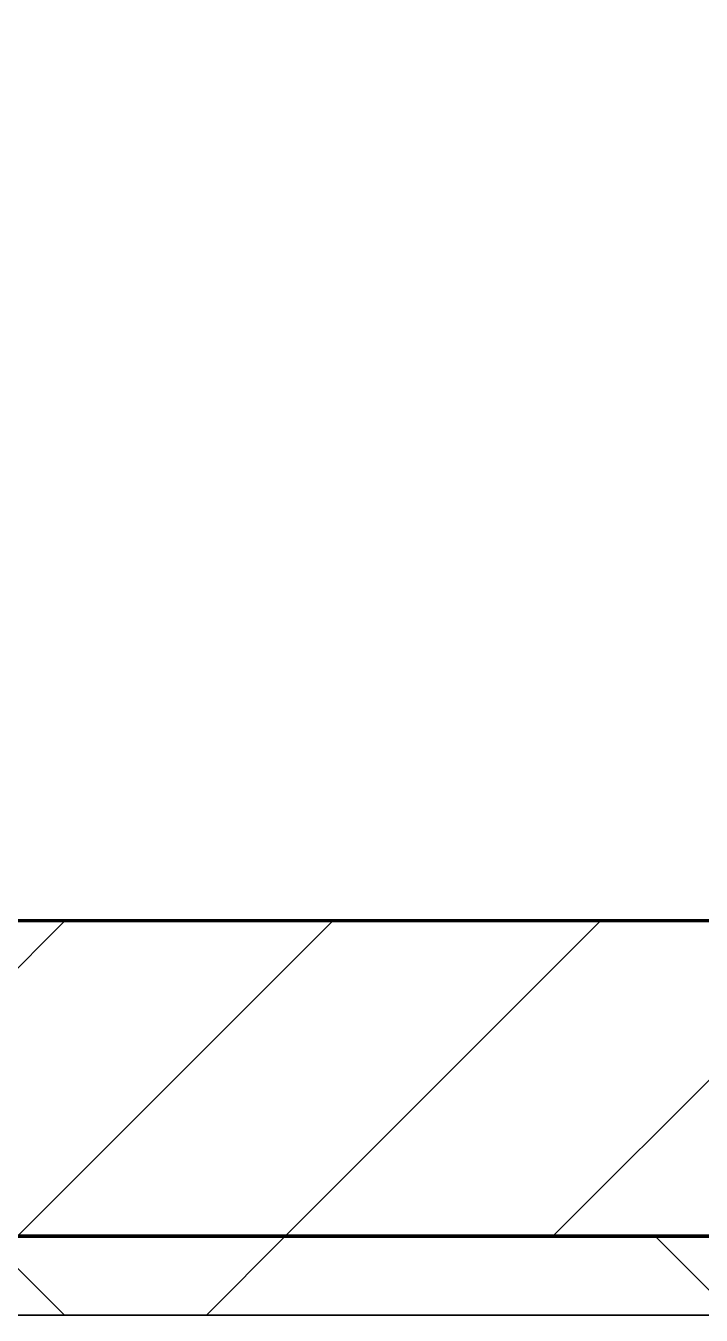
# Model space of a CAD drawing. Header units: millimetres. Extents: x -853228 to -744682, y -17776 to 32484.
# Drawn here: x -828021 to -827593, y 7894 to 8711 of the extents above; entities that cross this region are included whole.
import ezdxf

# ---------------------------------------------------------------- set-up
doc = ezdxf.new("R2010")
doc.units = ezdxf.units.MM
for name, color, linetype, lineweight in [('A-GLAZ-CURT', 2, 'Continuous', 9), ('A-WALL', 5, 'Continuous', 35), ('A-WALL-FNSH', 2, 'Continuous', 35), ('A-WALL-PATT', 1, 'Continuous', 9)]:
    doc.layers.add(name, color=color, linetype=linetype, lineweight=lineweight)

# ---------------------------------------------------------------- blocks, each defined once
blk = doc.blocks.new('PPLS-PP19_Custom Tile Pattern - Custom Tile Pattern-V54-4281-01 ENLARGED LOWER PLATFORM LEVEL - REFLECTED CEILING PLAN - SHEET 2')
at = {"layer": 'A-GLAZ-CURT'}
for p, q in [((-300, 0), (300, 0)), ((300, 0), (-300, 0)), ((195.99, 0), (213.31, 0)), ((213.31, 0), (195.99, 0)), ((230.06, 0), (300, 0)), ((-300, -50), (300, -50)), ((300, -50), (-300, -50))]:
    blk.add_line(p, q, dxfattribs=at)
for points, knots in [([(114.39, 0), (114.2, 0), (112.08, 0), (105.42, 0), (92.38, 0), (85.59, 0), (74.4, 0), (62.26, 0), (51.85, 0), (43.81, 0), (29.53, 0), (20.67, 0), (18.85, 0), (18.16, 0)], [-8148.58938, -8148.58938, -8148.58938, -8148.58938, -8105.191388, -7723.759874, -7531.75727, -7135.649961, -6924.452779, -6738.82075, -6548.303034, -6314.283804, -6135.05769, -5972.647715, -5832.674503, -5832.674503, -5832.674503, -5832.674503]), ([(136.44, 0), (121.66, 0), (86.93, 0), (51.16, 0), (31.18, 0)], [-106.750556, -106.750556, -106.750556, -106.750556, -59.610984, 0, 0, 0, 0]), ([(168.37, 0), (167.68, 0), (162.47, 0), (147.02, 0), (109.77, 0), (76.86, 0), (57.82, 0), (46.51, 0), (41.18, 0), (36.02, 0), (35.54, 0), (35.54, 0)], [-543.375029, -543.375029, -543.375029, -543.375029, -530.793311, -458.593899, -401.860199, -357.622665, -341.267687, -334.000314, -326.15566, -319.318397, -317.489778, -317.489778, -317.489778, -317.489778]), ([(36.29, 0), (37.77, 0), (48.82, 0), (64.79, 0), (95.91, 0), (124.45, 0), (132.42, 0), (134.6, 0)], [-314.598523, -314.598523, -314.598523, -314.598523, -305.899624, -287.17622, -249.500363, -194.761443, -152.241002, -152.241002, -152.241002, -152.241002]), ([(104.19, 0), (105.48, 0), (110.92, 0), (120.79, 0), (139.94, 0), (163.31, 0), (185.23, 0), (193.62, 0), (194.69, 0), (194.79, 0)], [-2117.507345, -2117.507345, -2117.507345, -2117.507345, -2052.234781, -1843.028543, -1530.39897, -1095.004608, -529.74427, -295.064701, -265.121568, -265.121568, -265.121568, -265.121568]), ([(129.02, 0), (129.02, 0), (124.41, 0), (122.35, 0), (115.23, 0), (108.74, 0), (104.2, 0)], [-35.386604, -35.386604, -35.386604, -35.386604, -31.430235, -22.807238, -15.488593, -1.164768, -1.164768, -1.164768, -1.164768]), ([(104.5, 0), (115.69, 0), (127.02, 0), (138.28, 0), (138.53, 0)], [-326.108732, -326.108732, -326.108732, -326.108732, -291.370682, -290.5735, -290.5735, -290.5735, -290.5735]), ([(157.9, 0), (156.77, 0), (151.67, 0), (143.29, 0), (134.04, 0), (126.24, 0), (118.6, 0), (114.23, 0), (111.98, 0), (105.66, 0), (105.23, 0), (105.23, 0)], [-10292.955006, -10292.955006, -10292.955006, -10292.955006, -10098.273015, -9847.788484, -9677.714971, -9567.007022, -9453.21225, -9220.200448, -9012.77275, -8966.157302, -8929.495943, -8929.495943, -8929.495943, -8929.495943]), ([(105.26, 0), (105.52, 0), (111.01, 0), (112.65, 0), (113.59, 0)], [-8920.561005, -8920.561005, -8920.561005, -8920.561005, -8814.835624, -8577.462505, -8577.462505, -8577.462505, -8577.462505]), ([(105.27, 0), (111.32, 0), (118.06, 0), (128.63, 0), (128.95, 0)], [-59.909843, -59.909843, -59.909843, -59.909843, -39.050993, -35.895543, -35.895543, -35.895543, -35.895543]), ([(128.58, 0), (128.8, 0), (130.16, 0), (139.26, 0), (152.67, 0), (161.24, 0), (162.19, 0), (162.75, 0)], [-633.326174, -633.326174, -633.326174, -633.326174, -627.736123, -618.981161, -602.094757, -592.980799, -581.414464, -581.414464, -581.414464, -581.414464]), ([(137.1, 0), (136, 0), (133.64, 0), (129.87, 0), (129.11, 0)], [-670.405967, -670.405967, -670.405967, -670.405967, -651.020627, -640.742133, -640.742133, -640.742133, -640.742133]), ([(193.8, 0), (193.33, 0), (190.11, 0), (183.13, 0), (171, 0), (161.95, 0), (161.28, 0), (158.35, 0), (157.85, 0), (157.77, 0)], [-11665.349007, -11665.349007, -11665.349007, -11665.349007, -11565.880756, -11105.624034, -10839.086983, -10768.332124, -10666.779182, -10580.760289, -10550.278881, -10550.278881, -10550.278881, -10550.278881]), ([(300, 0), (286.53, 0), (254.22, 0), (207.11, 0), (177.41, 0), (159.34, 0), (158.33, 0), (158.3, 0)], [-285.253232, -285.253232, -285.253232, -285.253232, -244.693688, -187.987675, -143.776725, -129.632772, -123.352749, -123.352749, -123.352749, -123.352749]), ([(159.07, 0), (159.13, 0), (160.84, 0), (165.21, 0), (174.15, 0), (185.98, 0), (208.82, 0), (219.42, 0), (230.06, 0)], [-115.643202, -115.643202, -115.643202, -115.643202, -114.681583, -87.660824, -65.295536, -41.623857, -24.459831, 0, 0, 0, 0]), ([(162.75, 0), (165.4, 0), (170.91, 0), (172.61, 0), (172.61, 0)], [-111.264224, -111.264224, -111.264224, -111.264224, -56.742688, -19.085662, -19.085662, -19.085662, -19.085662]), ([(241, 0), (240.07, 0), (235.87, 0), (226.56, 0), (221.1, 0), (200.27, 0), (182.99, 0), (174.27, 0), (169.67, 0), (168.99, 0)], [-9463.29374, -9463.29374, -9463.29374, -9463.29374, -9406.094246, -9221.510254, -9016.44624, -8717.832359, -8253.978395, -8152.463617, -8069.855175, -8069.855175, -8069.855175, -8069.855175]), ([(215.22, 0), (214.62, 0), (210.55, 0), (203.98, 0), (187.54, 0), (175.3, 0), (169.49, 0)], [-203.825446, -203.825446, -203.825446, -203.825446, -198.527383, -184.406837, -162.427601, -142.916156, -142.916156, -142.916156, -142.916156]), ([(171.51, 0), (176.48, 0), (193.23, 0), (201.73, 0), (208.81, 0), (213.9, 0), (241.96, 0), (266.73, 0), (281.71, 0), (291.71, 0), (296.52, 0), (297.86, 0), (298.09, 0)], [-7971.819559, -7971.819559, -7971.819559, -7971.819559, -7784.112253, -7606.717214, -7289.299508, -7042.621073, -6582.165592, -6068.460911, -5766.029927, -5566.724884, -5280.360606, -5199.253518, -5199.253518, -5199.253518, -5199.253518]), ([(172.07, 0), (177.66, 0), (187.87, 0), (201.08, 0), (207.47, 0), (213.96, 0), (215.11, 0)], [-255.364076, -255.364076, -255.364076, -255.364076, -237.955587, -223.92608, -215.862851, -208.75215, -208.75215, -208.75215, -208.75215]), ([(242.06, 0), (236.31, 0), (226.37, 0), (219.94, 0), (219.02, 0)], [-11500.132874, -11500.132874, -11500.132874, -11500.132874, -11162.864862, -10856.732305, -10856.732305, -10856.732305, -10856.732305]), ([(219.9, 0), (220.86, 0), (226.82, 0), (236.93, 0), (242.1, 0)], [-10670.940496, -10670.940496, -10670.940496, -10670.940496, -10511.382485, -10034.399373, -10034.399373, -10034.399373, -10034.399373]), ([(247.1, 0), (246.76, 0), (245.63, 0), (243.59, 0), (242.21, 0)], [-9649.085549, -9649.085549, -9649.085549, -9649.085549, -9581.591397, -9489.122904, -9489.122904, -9489.122904, -9489.122904]), ([(300, 0), (288.22, 0), (268.61, 0), (249.23, 0), (242.41, 0)], [-12528.858583, -12528.858583, -12528.858583, -12528.858583, -11905.454923, -11507.003635, -11507.003635, -11507.003635, -11507.003635]), ([(242.54, 0), (243.55, 0), (245.31, 0), (246.54, 0), (246.96, 0)], [-10020.669166, -10020.669166, -10020.669166, -10020.669166, -9925.173265, -9834.877357, -9834.877357, -9834.877357, -9834.877357]), ([(284.76, 0), (284.76, 0), (285.09, 0), (287.47, 0), (293.59, 0), (297.76, 0), (300, 0)], [-4110.630118, -4110.630118, -4110.630118, -4110.630118, -4053.389046, -3959.664717, -3862.421465, -3746.95702, -3746.95702, -3746.95702, -3746.95702]), ([(297.38, 0), (295.84, 0), (291.62, 0), (285.38, 0), (284.87, 0)], [-4803.172655, -4803.172655, -4803.172655, -4803.172655, -4358.271401, -4143.037883, -4143.037883, -4143.037883, -4143.037883])]:
    blk.add_open_spline(points, degree=3, knots=knots, dxfattribs=at)
for points in [[(168.74, 0), (168.74, 0), (169.81, 0), (171.51, 0)], [(195.11, 0), (194.91, 0), (194.44, 0), (193.8, 0)]]:
    blk.add_open_spline(points, degree=3, dxfattribs=at)
blk = doc.blocks.new('PPLS-PP19_Custom Tile Pattern - Custom Tile Pattern-V55-4281-01 ENLARGED LOWER PLATFORM LEVEL - REFLECTED CEILING PLAN - SHEET 2')
at = {"layer": 'A-GLAZ-CURT'}
for p, q in [((-300, 0), (300, 0)), ((300, 0), (-300, 0)), ((-293.07, 0), (-275.75, 0)), ((-275.75, 0), (-293.07, 0)), ((-222.32, 0), (-220.73, 0)), ((-220.73, 0), (-222.32, 0)), ((-220.09, 0), (-205, 0)), ((-205, 0), (-220.09, 0)), ((-300, -50), (300, -50)), ((300, -50), (-300, -50))]:
    blk.add_line(p, q, dxfattribs=at)
at = {"layer": 'A-GLAZ-CURT', "flags": 128}
for points in [[(-300, 0), (-291.56, 0), (-283.3, 0), (-275.2, 0), (-267.26, 0), (-259.45, 0), (-251.77, 0), (-244.2, 0), (-236.74, 0), (-229.36, 0), (-222.06, 0), (-214.83, 0), (-207.71, 0), (-200.76, 0), (-194.02, 0), (-187.54, 0), (-181.38, 0), (-175.58, 0), (-170.25, 0), (-165.64, 0), (-162.01, 0), (-159.53, 0), (-157.46, 0), (-154.52, 0), (-149.42, 0), (-141.84, 0), (-132.81, 0), (-126.08, 0)], [(-151.11, 0), (-155.53, 0), (-160.27, 0), (-164.95, 0), (-169.65, 0), (-174.47, 0), (-179.49, 0), (-184.81, 0), (-190.44, 0), (-196.37, 0), (-202.58, 0), (-209.04, 0), (-215.73, 0), (-222.63, 0), (-229.72, 0), (-236.97, 0), (-244.39, 0), (-251.96, 0), (-259.67, 0), (-267.51, 0), (-275.48, 0), (-283.55, 0), (-291.73, 0), (-300, 0)], [(-125.17, 0), (-128.55, 0), (-134.16, 0), (-140.03, 0), (-145.5, 0), (-150.63, 0)]]:
    blk.add_lwpolyline(points, dxfattribs=at)
at = {"layer": 'A-GLAZ-CURT'}
for points, knots in [([(-300, 0), (-284.65, 0), (-256.19, 0), (-231.39, 0), (-220.39, 0)], [-5323.127839, -5323.127839, -5323.127839, -5323.127839, -4502.809032, -3770.548886, -3770.548886, -3770.548886, -3770.548886]), ([(-220.62, 0), (-239.79, 0), (-265.24, 0), (-294.48, 0), (-300, 0)], [-14989.627579, -14989.627579, -14989.627579, -14989.627579, -13729.592194, -13439.944408, -13439.944408, -13439.944408, -13439.944408]), ([(-150.92, 0), (-151.03, 0), (-153, 0), (-158.72, 0), (-174.02, 0), (-185.59, 0), (-209.77, 0), (-232.01, 0), (-255.22, 0), (-262.59, 0), (-264.9, 0), (-265.4, 0)], [-2490.641765, -2490.641765, -2490.641765, -2490.641765, -2477.344047, -2237.412286, -2029.680487, -1755.085331, -1400.429864, -858.079193, -543.655514, -208.940337, 0, 0, 0, 0]), ([(-258.6, 0), (-257.91, 0), (-254.26, 0), (-241.25, 0), (-228.95, 0), (-221.55, 0), (-221.12, 0)], [-5722.54675, -5722.54675, -5722.54675, -5722.54675, -5657.471696, -5413.335975, -5017.494783, -4992.826024, -4992.826024, -4992.826024, -4992.826024]), ([(-220.15, 0), (-221.05, 0), (-224.51, 0), (-231.26, 0), (-233.46, 0), (-234, 0)], [-1024.367943, -1024.367943, -1024.367943, -1024.367943, -978.033455, -846.069444, -682.911962, -682.911962, -682.911962, -682.911962]), ([(-233.49, 0), (-233.44, 0), (-232.38, 0), (-230.74, 0), (-225.3, 0), (-223.63, 0)], [-455.274641, -455.274641, -455.274641, -455.274641, -440.605512, -119.536984, 0, 0, 0, 0]), ([(-220.04, 0), (-204.1, 0), (-180.03, 0), (-158.88, 0), (-151.1, 0)], [-3762.710897, -3762.710897, -3762.710897, -3762.710897, -2700.551212, -1998.330987, -1998.330987, -1998.330987, -1998.330987]), ([(-82.28, 0), (-82.47, 0), (-96.21, 0), (-134.08, 0), (-185.92, 0), (-218.07, 0), (-220.04, 0)], [-18960.690703, -18960.690703, -18960.690703, -18960.690703, -18935.241197, -17136.203329, -15131.813646, -15002.332503, -15002.332503, -15002.332503, -15002.332503]), ([(-133.82, 0), (-135.51, 0), (-137.8, 0), (-149.31, 0), (-162.01, 0), (-177.91, 0), (-198.54, 0), (-212.37, 0), (-220.04, 0)], [-2731.647847, -2731.647847, -2731.647847, -2731.647847, -2418.507304, -2308.929706, -2113.765672, -1763.376603, -1422.553702, -1026.199405, -1026.199405, -1026.199405, -1026.199405]), ([(-219.1, 0), (-216.96, 0), (-211.88, 0), (-200.2, 0), (-185.8, 0), (-171.77, 0), (-158.7, 0), (-157.22, 0)], [-4954.41967, -4954.41967, -4954.41967, -4954.41967, -4832.723979, -4666.091899, -4349.945572, -4000.813434, -3840.635403, -3840.635403, -3840.635403, -3840.635403]), ([(-218.99, 0), (-215.7, 0), (-204.39, 0), (-188.58, 0), (-169.02, 0), (-157.93, 0), (-152.01, 0)], [-5362.123552, -5362.123552, -5362.123552, -5362.123552, -5161.076232, -4739.070012, -4465.409639, -4149.119819, -4149.119819, -4149.119819, -4149.119819]), ([(-151.09, 0), (-145.61, 0), (-136.61, 0), (-127.33, 0), (-124.19, 0), (-123.43, 0), (-123.28, 0)], [-4132.859156, -4132.859156, -4132.859156, -4132.859156, -3839.893365, -3647.167523, -3488.92562, -3439.852845, -3439.852845, -3439.852845, -3439.852845]), ([(-151.06, 0), (-150.06, 0), (-147.11, 0), (-143.57, 0), (-138.62, 0)], [-3456.571863, -3456.571863, -3456.571863, -3456.571863, -3371.022232, -3227.460399, -3227.460399, -3227.460399, -3227.460399]), ([(-151.03, 0), (-140.01, 0), (-124.96, 0), (-110.8, 0), (-99.5, 0), (-91.46, 0)], [-1996.172939, -1996.172939, -1996.172939, -1996.172939, -1002.059161, -460.363443, 0, 0, 0, 0]), ([(-118.78, 0), (-121.86, 0), (-126.28, 0), (-136.96, 0), (-147.46, 0), (-150.03, 0), (-150.57, 0)], [-5938.474035, -5938.474035, -5938.474035, -5938.474035, -5700.061948, -5508.838257, -5298.784692, -5196.16478, -5196.16478, -5196.16478, -5196.16478]), ([(-150.34, 0), (-150.07, 0), (-147.75, 0), (-142.6, 0), (-127.26, 0), (-107.3, 0), (-90.42, 0), (-75.26, 0), (-68.41, 0), (-65.12, 0), (-63.63, 0)], [-4948.728362, -4948.728362, -4948.728362, -4948.728362, -4883.323924, -4440.880425, -4054.690705, -3793.097032, -3402.597032, -3144.956779, -3050.982048, -2969.237017, -2969.237017, -2969.237017, -2969.237017]), ([(-137.88, 0), (-140.56, 0), (-147.2, 0), (-147.65, 0), (-150.23, 0)], [-3187.727384, -3187.727384, -3187.727384, -3187.727384, -2919.378265, -2523.617513, -2523.617513, -2523.617513, -2523.617513]), ([(-26.75, 0), (-27.82, 0), (-36.18, 0), (-53.55, 0), (-78.2, 0), (-110.94, 0), (-130.52, 0), (-147.74, 0), (-149.07, 0)], [-8718.362214, -8718.362214, -8718.362214, -8718.362214, -8532.293389, -8073.216054, -7508.296369, -7004.680444, -6449.282163, -6277.220794, -6277.220794, -6277.220794, -6277.220794]), ([(-148.23, 0), (-146.94, 0), (-140.15, 0), (-137.28, 0), (-133.93, 0), (-128.78, 0), (-126.5, 0)], [-6162.058746, -6162.058746, -6162.058746, -6162.058746, -6017.569127, -5560.701257, -5364.112219, -5231.017328, -5231.017328, -5231.017328, -5231.017328]), ([(-86.16, 0), (-91.37, 0), (-104.13, 0), (-122.65, 0), (-139.03, 0), (-146.11, 0), (-146.95, 0)], [-1681.3698, -1681.3698, -1681.3698, -1681.3698, -1374.161226, -945.742622, -741.901385, -489.130243, -489.130243, -489.130243, -489.130243]), ([(-146.69, 0), (-146.59, 0), (-145.49, 0), (-135.69, 0), (-128.29, 0), (-125.15, 0)], [-420.34245, -420.34245, -420.34245, -420.34245, -406.956646, -290.263673, 0, 0, 0, 0]), ([(-127.41, 0), (-131.63, 0), (-133.16, 0), (-134.09, 0), (-134.15, 0)], [-8540.990293, -8540.990293, -8540.990293, -8540.990293, -8266.114998, -8246.473386, -8246.473386, -8246.473386, -8246.473386]), ([(-134.15, 0), (-133.32, 0), (-130.31, 0), (-117.33, 0), (-92.04, 0), (-74.02, 0), (-62.74, 0), (-60.36, 0), (-59.97, 0)], [-7657.439573, -7657.439573, -7657.439573, -7657.439573, -7293.749979, -6839.55839, -6236.997189, -5713.340575, -5140.470607, -5006.787413, -5006.787413, -5006.787413, -5006.787413]), ([(-120.13, 0), (-120.14, 0), (-120.24, 0), (-121.3, 0), (-129.25, 0), (-133.82, 0)], [-2933.992132, -2933.992132, -2933.992132, -2933.992132, -2920.575025, -2840.280255, -2731.647847, -2731.647847, -2731.647847, -2731.647847]), ([(-113.43, 0), (-113.44, 0), (-113.96, 0), (-119.73, 0), (-125.43, 0), (-127.03, 0), (-127.41, 0)], [-328.499627, -328.499627, -328.499627, -328.499627, -282.672656, -98.539552, -24.539552, 0, 0, 0, 0]), ([(-126.5, 0), (-122.44, 0), (-108.71, 0), (-86.68, 0), (-63.44, 0), (-54.4, 0), (-48.53, 0), (-30.79, 0), (-18.03, 0), (8.61, 0), (15.02, 0), (22.91, 0), (31, 0), (39.04, 0), (51.19, 0), (58.74, 0), (61.34, 0), (61.45, 0)], [-5231.017328, -5231.017328, -5231.017328, -5231.017328, -4994.692869, -4542.524482, -4008.285538, -3689.699207, -3546.54457, -3315.260113, -2864.387349, -2439.246196, -2084.094819, -1956.422387, -1818.904206, -1645.594513, -1443.202566, -1228.752106, -1120.932285, -1120.932285, -1120.932285, -1120.932285]), ([(-125.15, 0), (-124.93, 0), (-121.96, 0), (-113.01, 0), (-98.9, 0), (-85.29, 0), (-71.67, 0), (-65.93, 0), (-65.07, 0)], [-3362.7396, -3362.7396, -3362.7396, -3362.7396, -3342.215224, -3074.362186, -2902.289527, -2605.247022, -2322.099534, -2241.8264, -2241.8264, -2241.8264, -2241.8264]), ([(-122.08, 0), (-122.01, 0), (-121.69, 0), (-121.2, 0), (-120.88, 0)], [-3136.336417, -3136.336417, -3136.336417, -3136.336417, -3110.304437, -3035.164275, -3035.164275, -3035.164275, -3035.164275]), ([(-36.33, 0), (-36.43, 0), (-37.27, 0), (-45.02, 0), (-46.13, 0), (-60.59, 0), (-81.23, 0), (-99.51, 0), (-114.02, 0), (-117.28, 0), (-118.78, 0)], [-1855.773136, -1855.773136, -1855.773136, -1855.773136, -1810.870157, -1672.078046, -1405.135169, -1060.00838, -740.068933, -229.489605, -116.330425, 0, 0, 0, 0]), ([(-117.74, 0), (-117.19, 0), (-114.78, 0), (-113.43, 0), (-113.43, 0)], [-821.249067, -821.249067, -821.249067, -821.249067, -394.672656, -330.879064, -330.879064, -330.879064, -330.879064]), ([(-36.62, 0), (-36.62, 0), (-40.35, 0), (-44.32, 0), (-58.97, 0), (-85.2, 0), (-107.61, 0), (-116.56, 0), (-117.56, 0)], [-4069.478503, -4069.478503, -4069.478503, -4069.478503, -3858.647035, -3538.256648, -2842.901703, -2193.204658, -1433.981041, -985.49888, -985.49888, -985.49888, -985.49888]), ([(-115.82, 0), (-114.96, 0), (-110.41, 0), (-96.78, 0), (-71.33, 0), (-43.74, 0), (-21.28, 0), (-13.68, 0)], [-5724.064692, -5724.064692, -5724.064692, -5724.064692, -5430.283136, -5103.229623, -4799.173296, -4065.652676, -3653.658314, -3653.658314, -3653.658314, -3653.658314]), ([(-13.25, 0), (-18.02, 0), (-27, 0), (-40, 0), (-56.24, 0), (-75.59, 0), (-94, 0), (-112.01, 0), (-114.94, 0), (-115.63, 0)], [-2418.688456, -2418.688456, -2418.688456, -2418.688456, -2125.455881, -1792.521578, -1466.981642, -1208.454564, -789.402658, -501.969187, -243.577221, -243.577221, -243.577221, -243.577221]), ([(-91.46, 0), (-90.09, 0), (-84.7, 0), (-77.43, 0), (-72.73, 0), (-72.64, 0), (-72.64, 0)], [-19832.387487, -19832.387487, -19832.387487, -19832.387487, -19753.885894, -19541.04734, -19478.625389, -19471.062469, -19471.062469, -19471.062469, -19471.062469]), ([(-82.98, 0), (-82.93, 0), (-82.24, 0), (-76.14, 0), (-62.97, 0), (-48.14, 0), (-36.49, 0), (-33.57, 0), (-29.94, 0), (-28.57, 0)], [-1361.574237, -1361.574237, -1361.574237, -1361.574237, -1353.722004, -1274.333717, -1073.56893, -651.549973, -296.515819, -83.513472, 0, 0, 0, 0]), ([(-63.96, 0), (-64.13, 0), (-71.15, 0), (-78.01, 0), (-82.16, 0)], [-2171.769325, -2171.769325, -2171.769325, -2171.769325, -2007.031671, -1760.369506, -1760.369506, -1760.369506, -1760.369506]), ([(-29.03, 0), (-33.97, 0), (-43.74, 0), (-56.37, 0), (-71.66, 0), (-77.19, 0), (-81.21, 0), (-82.06, 0)], [-2680.714891, -2680.714891, -2680.714891, -2680.714891, -2413.671296, -2161.752162, -2006.592567, -1646.621388, -1501.200339, -1501.200339, -1501.200339, -1501.200339]), ([(-66.39, 0), (-66.39, 0), (-63.63, 0), (-53.63, 0), (-34.42, 0), (-29.82, 0), (-29.19, 0)], [-2493.31794, -2493.31794, -2493.31794, -2493.31794, -2315.303971, -1809.437387, -963.711516, -666.19313, -666.19313, -666.19313, -666.19313]), ([(31.18, 0), (25.97, 0), (11.99, 0), (-16.92, 0), (-47.42, 0), (-65.77, 0), (-66.37, 0), (-66.38, 0)], [-4496.803627, -4496.803627, -4496.803627, -4496.803627, -4222.080604, -3745.412743, -2981.410125, -2542.574734, -2498.224237, -2498.224237, -2498.224237, -2498.224237]), ([(-63.63, 0), (-61.49, 0), (-57.39, 0), (-54.49, 0), (-45.2, 0), (-40.79, 0), (-40.46, 0), (-40.44, 0)], [-2969.237017, -2969.237017, -2969.237017, -2969.237017, -2851.217951, -2734.127174, -2474.780881, -2410.990208, -2350.645972, -2350.645972, -2350.645972, -2350.645972])]:
    blk.add_open_spline(points, degree=3, knots=knots, dxfattribs=at)
for points in [[(-223.63, 0), (-222.53, 0), (-221.35, 0), (-220.1, 0)], [(-152.35, 0), (-151.95, 0), (-151.54, 0), (-151.1, 0)], [(-82.61, 0), (-83.79, 0), (-84.97, 0), (-86.16, 0)], [(-72.93, 0), (-75.36, 0), (-78.59, 0), (-82.15, 0)]]:
    blk.add_open_spline(points, degree=3, dxfattribs=at)
blk = doc.blocks.new('*U516')
at = {"layer": 'A-GLAZ-CURT', "rotation": 180}
for name, p in [('PPLS-PP19_Custom Tile Pattern - Custom Tile Pattern-V55-4281-01 ENLARGED LOWER PLATFORM LEVEL - REFLECTED CEILING PLAN - SHEET 2', (-26400, 4315)), ('PPLS-PP19_Custom Tile Pattern - Custom Tile Pattern-V54-4281-01 ENLARGED LOWER PLATFORM LEVEL - REFLECTED CEILING PLAN - SHEET 2', (-25800, 4315))]:
    blk.add_blockref(name, p, dxfattribs=at)

msp = doc.modelspace()

# ---------------------------------------------------------------- hatches: boundary and pattern name
at = {"layer": 'A-WALL-PATT', "lineweight": 9}
h = msp.add_hatch(dxfattribs=at)
h.set_pattern_fill('FP_2', color=256, style=0, pattern_type=2)
h.set_pattern_definition([(45, (0, 0), (-84.852814, 84.852814), [])])
h.paths.add_polyline_path([(-814007.37, 7944.02), (-814007.37, 8144.02), (-842657.37, 8144.02), (-842657.37, 7944.02), (-826541.23, 7944.02), (-826539.02, 7948.97), (-826527.94, 7944.02), (-814073.76, 7944.02)])
h = msp.add_hatch(dxfattribs=at)
h.set_pattern_fill('FP_3', color=256, style=0, pattern_type=2)
h.set_pattern_definition([(45, (0, 0), (-212.13203, 212.13203), []), (135, (0, 0), (-212.13203, -212.13203), [])])
h.paths.add_polyline_path([(-818486.1, 7894.02), (-817973.34, 7894.02), (-817973.34, 7944.02), (-826527.94, 7944.02), (-826491.55, 7927.76), (-826489.44, 7931.09), (-826482.37, 7934.02), (-826475.3, 7931.09), (-826472.37, 7924.02), (-826472.37, 7919.19), (-826414.53, 7894.02), (-820692.28, 7894.02)])
h.paths.add_polyline_path([(-826582.37, 7894.02), (-826526.34, 7894.02), (-826557.37, 7907.88), (-826541.23, 7944.02), (-834960.89, 7944.02), (-834960.89, 7894.02), (-826621.36, 7894.02)])

# ---------------------------------------------------------------- linework, layer by layer
msp.add_spline([(-835882.37, 3579.02), (-801682.37, 12088.47), (-758836, 27096.51), (-744682.37, 3579.02)], degree=3)
at = {"layer": 'A-WALL', "color": 7, "lineweight": 70}
for p, q in [((-842657.37, 8144.02), (-826882.37, 8144.02)), ((-826582.37, 7944.02), (-835612.71, 7944.02)), ((-835612.71, 7944.02), (-826582.37, 7944.02))]:
    msp.add_line(p, q, dxfattribs=at)
at = {"layer": 'A-WALL-FNSH', "color": 250}
msp.add_line((-826582.37, 7894.02), (-834960.89, 7894.02), dxfattribs=at)

# ---------------------------------------------------------------- block references
msp.add_blockref('*U516', (-801682.37, 3579.02))

doc.saveas('drawing.dxf')
